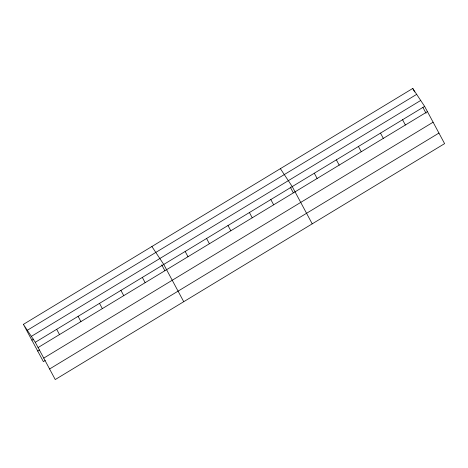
<?xml version="1.0" encoding="UTF-8"?>
<svg xmlns="http://www.w3.org/2000/svg" width="468" height="468" viewBox="0 0 468 468"><rect width="100%" height="100%" fill="white"/><g stroke="black" fill="none" stroke-linecap="round" stroke-linejoin="round"><path stroke-width="0.7" d="M23.4 324.365L412.753 88.452L424.622 106.376L444.6 143.635L55.247 379.548L35.27 342.289L23.4 324.365L43.378 361.624L45.215 360.506M27.32 330.279L416.672 94.366M31.35 336.375L420.703 100.462M31.882 340.183L33.719 339.072M35.27 342.289L424.622 106.376M38.089 347.548L427.442 111.641M37.715 351.064L39.552 349.953M43.752 358.108L433.105 122.201M49.585 368.989L438.937 133.076M280.373 168.661L292.243 186.586L312.22 223.844M151.889 246.513L163.753 264.438L183.731 301.696M412.753 88.452L414.636 91.962M422.949 107.476L426.038 113.233M402.562 119.749L405.382 125.009M380.496 133.117L383.315 138.376M358.43 146.484L361.255 151.743M336.369 159.851L339.189 165.116M314.303 173.219L317.128 178.483M290.23 187.042L293.319 192.804M270.826 199.561L273.651 204.826M249.415 212.536L252.234 217.801M227.998 225.512L230.823 230.777M206.587 238.487L209.407 243.752M185.17 251.462L187.99 256.727M161.741 264.894L164.83 270.65M142.342 277.413L145.162 282.678M120.925 290.388L123.751 295.653M99.514 303.363L102.334 308.628M78.097 316.339L80.917 321.604M56.687 329.314L59.506 334.579"/></g></svg>
